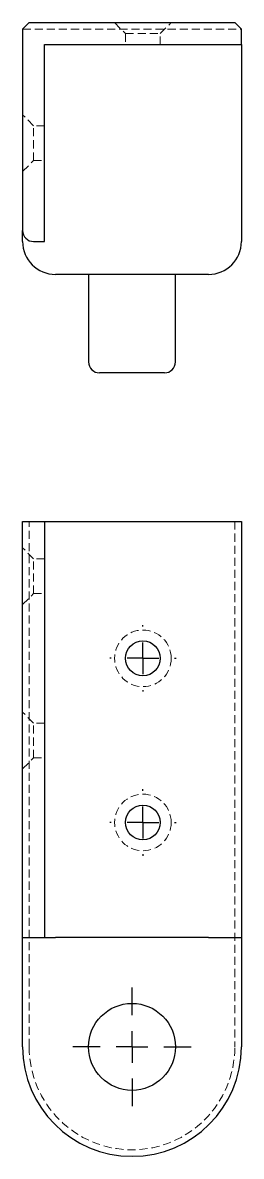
# Model space of a CAD drawing. Header units: millimetres. Extents: x 66 to 251, y 7 to 186.
# Drawn here: x 65.8 to 100.2, y 7 to 185.6 of the extents above.
import ezdxf

# ---------------------------------------------------------------- set-up
doc = ezdxf.new("R2010")
doc.units = ezdxf.units.MM
doc.linetypes.add('HIDDEN', pattern=[1.905, 1.27, -0.635])
doc.layers.add('10', color=7, linetype='Continuous')

# ---------------------------------------------------------------- blocks, each defined once
blk = doc.blocks.new('SW_CENTERMARKSYMBOL_0')
at = {"layer": '10', "color": 0}
for p, q in [((0, 5), (0, 9.35)), ((0, 0), (0, 2.5)), ((-5, 0), (-9.35, 0)), ((0, 0), (-2.5, 0)), ((0, 0), (0, -2.5)), ((0, 0), (2.5, 0)), ((5, 0), (9.35, 0)), ((0, -5), (0, -9.35))]:
    blk.add_line(p, q, dxfattribs=at)
blk = doc.blocks.new('SW_CENTERMARKSYMBOL_1')
at = {"layer": '10', "color": 0}
for p, q in [((0, 5), (0, 5.24)), ((0, 0), (0, 2.5)), ((-5, 0), (-5.24, 0)), ((0, 0), (-2.5, 0)), ((0, 0), (0, -2.5)), ((0, 0), (2.5, 0)), ((5, 0), (5.24, 0)), ((0, -5), (0, -5.24))]:
    blk.add_line(p, q, dxfattribs=at)
blk = doc.blocks.new('SW_CENTERMARKSYMBOL_2')
at = {"layer": '10', "color": 0}
for p, q in [((0, 5), (0, 5.24)), ((0, 0), (0, 2.5)), ((-5, 0), (-5.24, 0)), ((0, 0), (-2.5, 0)), ((0, 0), (0, -2.5)), ((0, 0), (2.5, 0)), ((5, 0), (5.24, 0)), ((0, -5), (0, -5.24))]:
    blk.add_line(p, q, dxfattribs=at)

msp = doc.modelspace()

# ---------------------------------------------------------------- linework, layer by layer
at = {"color": 7, "linetype": 'Continuous', "lineweight": 25}
for p, q in [((66.79, 185.59), (65.76, 184.55)), ((65.76, 184.55), (65.76, 152.83)), ((66.79, 185.59), (99.21, 185.59)), ((100.24, 184.55), (99.21, 185.59)), ((100.24, 182.14), (100.24, 184.55)), ((69.21, 182.14), (100.24, 182.14)), ((69.21, 151.1), (69.21, 182.14)), ((100.24, 182.14), (100.24, 151.1)), ((65.76, 151.1), (65.76, 152.83)), ((67.48, 151.1), (69.21, 151.1)), ((95.07, 145.93), (70.93, 145.93)), ((76.15, 145.93), (76.15, 132.14)), ((89.85, 132.14), (89.85, 145.93)), ((88.13, 130.41), (77.87, 130.41)), ((65.76, 41.48), (65.76, 107)), ((65.76, 107), (67.48, 107)), ((67.48, 107), (69.21, 107)), ((69.21, 107), (69.21, 41.48)), ((69.21, 107), (100.24, 107)), ((100.24, 107), (100.24, 41.48)), ((65.76, 24.24), (65.76, 41.48)), ((65.76, 41.48), (70.93, 41.48)), ((95.07, 41.48), (70.93, 41.48)), ((95.07, 41.48), (100.24, 41.48)), ((100.24, 41.48), (100.24, 24.24))]:
    msp.add_line(p, q, dxfattribs=at)
at = {"color": 7, "linetype": 'HIDDEN', "lineweight": 18}
for p, q in [((65.76, 184.55), (100.24, 184.55)), ((80.26, 185.59), (81.99, 183.86)), ((87.46, 183.86), (89.19, 185.59)), ((81.99, 183.86), (87.46, 183.86)), ((81.99, 183.86), (81.99, 182.14)), ((87.46, 182.14), (87.46, 183.86)), ((67.48, 169.36), (65.76, 171.08)), ((67.48, 163.88), (67.48, 169.36)), ((69.21, 169.36), (67.48, 169.36)), ((65.76, 162.16), (67.48, 163.88)), ((67.48, 163.88), (69.21, 163.88)), ((66.79, 24.24), (66.79, 107)), ((99.21, 107), (99.21, 24.24)), ((67.48, 101.12), (65.76, 102.84)), ((67.48, 95.64), (67.48, 101.12)), ((69.21, 101.12), (67.48, 101.12)), ((65.76, 93.92), (67.48, 95.64)), ((67.48, 95.64), (69.21, 95.64)), ((67.48, 75.25), (65.76, 76.98)), ((67.48, 69.78), (67.48, 75.25)), ((69.21, 75.25), (67.48, 75.25)), ((65.76, 68.06), (67.48, 69.78)), ((67.48, 69.78), (69.21, 69.78))]:
    msp.add_line(p, q, dxfattribs=at)
for centre in [(84.72, 85.45), (84.72, 59.59)]:
    msp.add_circle(centre, 4.46, dxfattribs=at)
at = {"color": 7, "linetype": 'Continuous', "lineweight": 25}
for centre, radius in [((84.72, 85.45), 2.74), ((84.72, 59.59), 2.74), ((83, 24.24), 6.85)]:
    msp.add_circle(centre, radius, dxfattribs=at)
for centre, radius, start, end in [((67.48, 152.83), 1.72, 180, 270), ((70.93, 151.1), 5.17, 180, 270), ((95.07, 151.1), 5.17, 270, 0), ((77.87, 132.14), 1.72, 180, 270), ((88.13, 132.14), 1.72, 270, 0), ((83, 24.24), 17.24, 180, 0)]:
    msp.add_arc(centre, radius, start, end, dxfattribs=at)
at = {"color": 7, "linetype": 'HIDDEN', "lineweight": 18}
msp.add_arc((83, 24.24), 16.21, 180, 0, dxfattribs=at)

# ---------------------------------------------------------------- block references
at = {"layer": '10'}
for name, p in [('SW_CENTERMARKSYMBOL_2', (84.72, 85.45)), ('SW_CENTERMARKSYMBOL_1', (84.72, 59.59)), ('SW_CENTERMARKSYMBOL_0', (83, 24.24))]:
    msp.add_blockref(name, p, dxfattribs=at)

doc.saveas('drawing.dxf')
